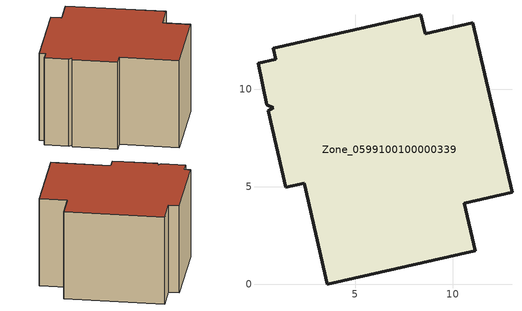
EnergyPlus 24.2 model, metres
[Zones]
Zone_0599100100000339
 floor ground (C_G): 0.81,9.05 0.48,9.19 0.04,11.31 0.95,11.52 0.82,12.09 8.36,13.81 8.58,12.84 11.02,13.4 13.03,4.71 10.59,4.15 11.15,1.72 3.59,0 2.41,5.18 1.45,4.98 0.55,8.89 z0
 wall outside (C_F): 8.58,12.84 8.36,13.81 0.82,12.09 0.95,11.52 0.04,11.31 0.48,9.19 0.81,9.05 0.55,8.89 1.45,4.98 2.41,5.18 3.59,0 11.15,1.72 10.59,4.15 13.03,4.71 11.02,13.4 8.58,12.84 z0:8.39
 roof outside (C_R): 0.48,9.19 0.81,9.05 0.55,8.89 1.45,4.98 2.41,5.18 3.59,0 11.15,1.72 10.59,4.15 13.03,4.71 11.02,13.4 8.58,12.84 8.36,13.81 0.82,12.09 0.95,11.52 0.04,11.31 z8.39
[BUILDING]
Pand.0599100100000339: North Axis=0; Terrain=City; Loads Convergence Tolerance Value=0.04; Temperature Convergence Tolerance Value=0.4; Solar Distribution=FullExterior; Maximum Number of Warmup Days=25; Minimum Number of Warmup Days=1
[Site:Location]
Rotterdam.The.Hague.AP_ZH_NLD Design_Conditions: Latitude=51.96; Longitude=4.45; Time Zone=1; Elevation=-4.5
[SITE:GROUNDTEMPERATURE:BUILDINGSURFACE]
18, 18, 18, 18, 18, 18, 18, 18, 18, 18, 18, 18
[MATERIAL] Thermal Absorptance=0.9; Solar Absorptance=0.7; Visible Absorptance=0.7
Name | Roughness | Thickness | Conductivity | Density | Specific Heat
G.D.2006-2014 | MediumSmooth | 0.15 | 0.06 | 540 | 1210
F.D.2006-2014 | Rough | 0.3 | 0.12 | 1920 | 840
R.D.2006-2014 | MediumRough | 0.2 | 0.08 | 1500 | 1000
[CONSTRUCTION]
C_G: G.D.2006-2014
C_F: F.D.2006-2014
C_R: R.D.2006-2014
[ZONE]
Zone_0599100100000339: Type=1; Multiplier=1; Ceiling Height=Autocalculate; Volume=Autocalculate; Floor Area=autocalculate; Part of Total Floor Area=Yes
[ZONEINFILTRATION:DESIGNFLOWRATE]
Infil_Zone_0599100100000339: Zone or ZoneList or Space or SpaceList=Zone_0599100100000339; Schedule=AlwaysOn; Design Flow Rate Calculation Method=Flow/Area; Flow Rate per Floor Area=0.0021; Constant Term Coefficient=1; Temperature Term Coefficient=0; Velocity Term Coefficient=0; Velocity Squared Term Coefficient=0
[HVACTEMPLATE:ZONE:IDEALLOADSAIRSYSTEM]
Zone_0599100100000339: Maximum Heating Supply Air Temperature=50; Minimum Cooling Supply Air Temperature=13; Maximum Heating Supply Air Humidity Ratio=0.0156; Minimum Cooling Supply Air Humidity Ratio=0.0077; Heating Limit=NoLimit; Cooling Limit=NoLimit; Dehumidification Control Type=ConstantSensibleHeatRatio; Cooling Sensible Heat Ratio=0.7; Dehumidification Setpoint=60; Humidification Control Type=None; Humidification Setpoint=30; Outdoor Air Method=None; Outdoor Air Flow Rate per Person=0.00944; Outdoor Air Flow Rate per Zone Floor Area=0; Outdoor Air Flow Rate per Zone=0; Demand Controlled Ventilation Type=None; Outdoor Air Economizer Type=NoEconomizer; Heat Recovery Type=None; Sensible Heat Recovery Effectiveness=0.7; Latent Heat Recovery Effectiveness=0.65
[ZONECONTROL:THERMOSTAT]
ThermostatControl_Zone_0599100100000339: Zone or ZoneList=Zone_0599100100000339; Control Type Schedule=DualSetpointControlType; Control 1=Thermostat_Zone_0599100100000339; Temperature Difference Between Cutout And Setpoint=0
[THERMOSTATSETPOINT:DUALSETPOINT]
Thermostat_Zone_0599100100000339: Heating Setpoint Temperature Schedule=HeatingSetpoint_Zone_0599100100000339; Cooling Setpoint Temperature Schedule=CoolingSetpoint_Zone_0599100100000339
[SCHEDULE:COMPACT]
HeatingSetpoint_Zone_0599100100000339: Through: 12/31, For: AllDays, Until: 24:00, 21
CoolingSetpoint_Zone_0599100100000339: Through: 12/31, For: AllDays, Until: 24:00, 24
DualSetpointControlType: Through: 12/31, For: AllDays, Until: 24:00, 4
AlwaysOn: Through: 12/31, For: AllDays, Until: 24:00, 1
